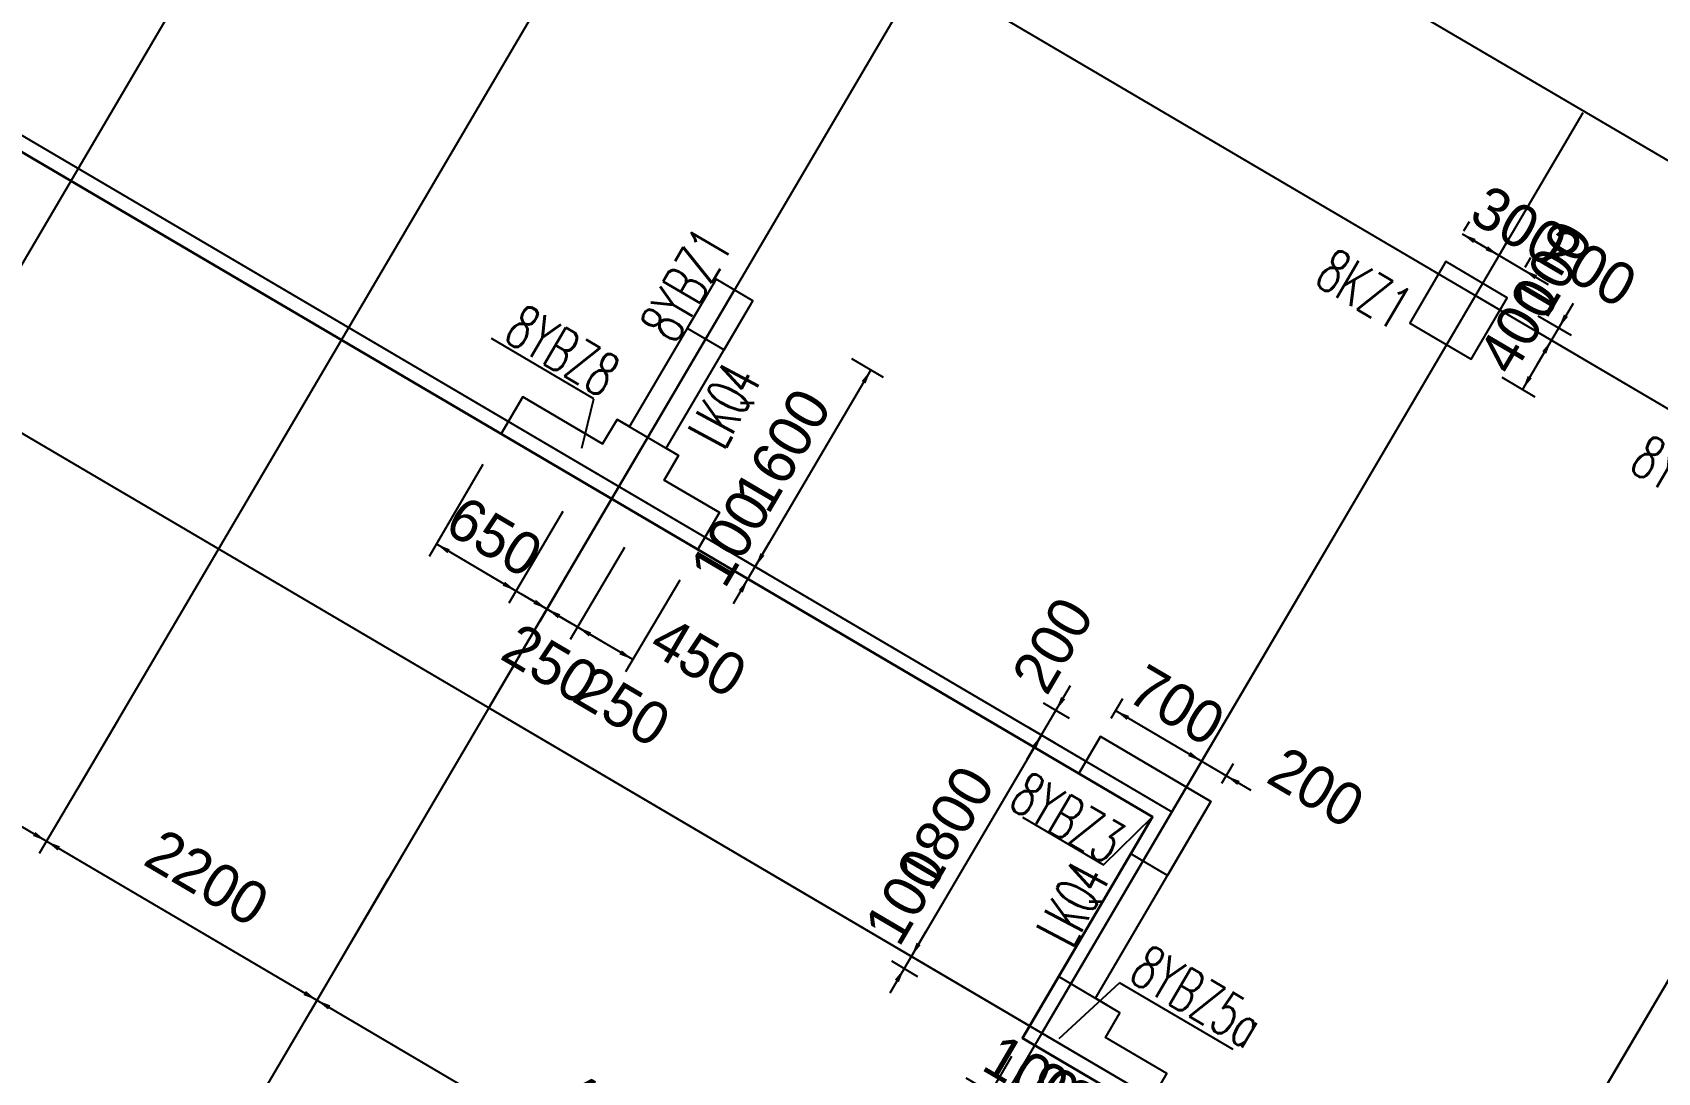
# Model space of a CAD drawing. Extents: x 19107 to 699106, y -67310 to 245688.
# Drawn here: x 595376 to 606773, y 171116 to 178410 of the extents above; entities that cross this region are included whole.
import ezdxf

# ---------------------------------------------------------------- set-up
doc = ezdxf.new("R2010")
doc.units = 0
doc.header["$LTSCALE"] = 100
doc.header["$MEASUREMENT"] = 0
for name, color, linetype in [('DOTE', 253, 'Continuous'), ('L-AXIS', 3, 'Continuous'), ('Q-TEXT', 2, 'Continuous'), ('wall-主楼', 2, 'Continuous'), ('小尺寸', 4, 'Continuous'), ('网格', 253, 'Continuous')]:
    doc.layers.add(name, color=color, linetype=linetype)
doc.layers.add('Select Column Frame Line', color=7, linetype='Continuous', lineweight=0)
doc.layers.add('Select Column Frame Position', color=7, linetype='Continuous', lineweight=0)
doc.styles.get("Standard").update_dxf_attribs({"font": 'standard'})
doc.styles.add('汉字', font='汉字')
doc.dimstyles.get("Standard").update_dxf_attribs({"dimtxt": 300, "dimasz": 100, "dimexe": 100, "dimexo": 250, "dimgap": 100, "dimtad": 0, "dimtoh": 1, "dimdec": 0, "dimdsep": 46, "dimcen": 0.09, "dimclrt": 7, "dimadec": 0, "dimazin": 0, "dimtfac": 1, "dimtdec": 4, "dimtofl": 0, "dimtmove": 0, "dimatfit": 3, "dimfxl": 1, "dimtolj": 1, "dimtzin": 0, "dimarcsym": 0})

# ---------------------------------------------------------------- blocks, each defined once
blk = doc.blocks.new('*D1287')
at = {"layer": 'L-AXIS', "color": 0, "linetype": 'ByBlock', "lineweight": -2}
for p, q in [((595973, 173586), (595423, 172652)), ((595474, 172738), (597371, 171623)), ((597869, 172471), (597320, 171537))]:
    blk.add_line(p, q, dxfattribs=at)
for points in [[(595474, 172738), (595569, 172702), (595552, 172673)], [(597371, 171623), (597276, 171659), (597293, 171688)]]:
    blk.add_solid(points, dxfattribs=at)
at = {"layer": 'L-AXIS', "color": 7, "linetype": 'Continuous', "lineweight": -2, "insert": (596600, 172482), "char_height": 300, "width": 780, "attachment_point": 5, "rotation": 329.5454, "style": '汉字'}
blk.add_mtext('2200', dxfattribs=at)
blk = doc.blocks.new('*D1609')
at = {"layer": 'L-AXIS', "color": 0, "linetype": 'ByBlock', "lineweight": -2}
for p, q in [((597869, 172471), (597320, 171537)), ((597371, 171623), (601250, 169342)), ((601748, 170190), (601199, 169256))]:
    blk.add_line(p, q, dxfattribs=at)
for points in [[(597371, 171623), (597465, 171587), (597448, 171558)], [(601250, 169342), (601155, 169379), (601172, 169407)]]:
    blk.add_solid(points, dxfattribs=at)
at = {"layer": 'L-AXIS', "color": 7, "linetype": 'Continuous', "lineweight": -2, "insert": (599488, 170784), "char_height": 300, "width": 790, "attachment_point": 5, "rotation": 329.5454, "style": '汉字'}
blk.add_mtext('4500', dxfattribs=at)
blk = doc.blocks.new('*D1946')
at = {"layer": 'L-AXIS', "color": 0, "linetype": 'ByBlock', "lineweight": -2}
for p, q in [((594076, 174701), (593527, 173767)), ((593578, 173853), (595474, 172738)), ((595973, 173586), (595423, 172652))]:
    blk.add_line(p, q, dxfattribs=at)
for points in [[(593578, 173853), (593672, 173817), (593655, 173788)], [(595474, 172738), (595379, 172775), (595396, 172803)]]:
    blk.add_solid(points, dxfattribs=at)
at = {"layer": 'L-AXIS', "color": 7, "linetype": 'Continuous', "lineweight": -2, "insert": (594703, 173597), "char_height": 300, "width": 780, "attachment_point": 5, "rotation": 329.5454, "style": '汉字'}
blk.add_mtext('2200', dxfattribs=at)
blk = doc.blocks.new('*D3140')
at = {"layer": '小尺寸', "color": 0, "linetype": 'ByBlock', "lineweight": -2}
for p, q in [((600293, 174405), (600546, 174836)), ((600308, 174744), (600531, 174613)), ((600257, 174658), (600480, 174526))]:
    blk.add_line(p, q, dxfattribs=at)
for points in [[(600445, 174663), (600481, 174758), (600510, 174741)], [(600394, 174577), (600358, 174482), (600329, 174499)]]:
    blk.add_solid(points, dxfattribs=at)
at = {"layer": '小尺寸', "color": 7, "linetype": 'Continuous', "lineweight": -2, "insert": (600273, 174864), "char_height": 300, "width": 476.67, "attachment_point": 5, "rotation": 59.5454, "style": '汉字'}
blk.add_mtext('100', dxfattribs=at)
blk = doc.blocks.new('*D846')
at = {"layer": '小尺寸', "color": 0, "linetype": 'ByBlock', "lineweight": -2}
for p, q in [((601119, 176123), (601342, 175992)), ((600445, 174663), (601256, 176043)), ((600308, 174744), (600531, 174613))]:
    blk.add_line(p, q, dxfattribs=at)
for points in [[(601256, 176043), (601219, 175948), (601191, 175965)], [(600445, 174663), (600481, 174758), (600510, 174741)]]:
    blk.add_solid(points, dxfattribs=at)
at = {"layer": '小尺寸', "color": 7, "linetype": 'Continuous', "lineweight": -2, "insert": (600635, 175480), "char_height": 300, "width": 685, "attachment_point": 5, "rotation": 59.5454, "style": '汉字'}
blk.add_mtext('1600', dxfattribs=at)
blk = doc.blocks.new('*D761')
at = {"layer": '小尺寸', "color": 0, "linetype": 'ByBlock', "lineweight": -2}
for p, q in [((602243, 171228), (602045, 170892)), ((602329, 171177), (602131, 170841)), ((601923, 171079), (602354, 170826))]:
    blk.add_line(p, q, dxfattribs=at)
for points in [[(602095, 170978), (602001, 171014), (602018, 171043)], [(602182, 170927), (602276, 170891), (602259, 170862)]]:
    blk.add_solid(points, dxfattribs=at)
at = {"layer": '小尺寸', "color": 7, "linetype": 'Continuous', "lineweight": -2, "insert": (602383, 171099), "char_height": 300, "width": 476.67, "attachment_point": 5, "rotation": 329.5454, "style": '汉字'}
blk.add_mtext('100', dxfattribs=at)
blk = doc.blocks.new('*D1094')
at = {"layer": '小尺寸', "color": 0, "linetype": 'ByBlock', "lineweight": -2}
for p, q in [((602329, 171177), (602131, 170841)), ((602182, 170927), (602957, 170471)), ((603054, 170635), (602907, 170385))]:
    blk.add_line(p, q, dxfattribs=at)
for points in [[(602182, 170927), (602276, 170891), (602259, 170862)], [(602957, 170471), (602863, 170507), (602880, 170536)]]:
    blk.add_solid(points, dxfattribs=at)
at = {"layer": '小尺寸', "color": 7, "linetype": 'Continuous', "lineweight": -2, "insert": (602696, 170915), "char_height": 300, "width": 556.67, "attachment_point": 5, "rotation": 329.5454, "style": '汉字'}
blk.add_mtext('900', dxfattribs=at)
blk = doc.blocks.new('*D4070')
at = {"layer": '小尺寸', "color": 0, "linetype": 'ByBlock', "lineweight": -2}
for p, q in [((602655, 173828), (602351, 173311)), ((602650, 173599), (602467, 173706)), ((602549, 173426), (602366, 173534))]:
    blk.add_line(p, q, dxfattribs=at)
for points in [[(602554, 173655), (602590, 173750), (602619, 173733)], [(602452, 173483), (602416, 173388), (602387, 173405)]]:
    blk.add_solid(points, dxfattribs=at)
at = {"layer": '小尺寸', "color": 7, "linetype": 'Continuous', "lineweight": -2, "insert": (602532, 174113), "char_height": 300, "width": 566.67, "attachment_point": 5, "rotation": 59.5454, "style": '汉字'}
blk.add_mtext('200', dxfattribs=at)
blk = doc.blocks.new('*D4404')
at = {"layer": '小尺寸', "color": 0, "linetype": 'ByBlock', "lineweight": -2}
for p, q in [((602452, 173483), (601540, 171931)), ((602549, 173426), (602366, 173534)), ((601637, 171874), (601454, 171982))]:
    blk.add_line(p, q, dxfattribs=at)
for points in [[(602452, 173483), (602416, 173388), (602387, 173405)], [(601540, 171931), (601576, 172026), (601605, 172009)]]:
    blk.add_solid(points, dxfattribs=at)
at = {"layer": '小尺寸', "color": 7, "linetype": 'Continuous', "lineweight": -2, "insert": (601781, 172834), "char_height": 300, "width": 690, "attachment_point": 5, "rotation": 59.5454, "style": '汉字'}
blk.add_mtext('1800', dxfattribs=at)
blk = doc.blocks.new('*D4752')
at = {"layer": '小尺寸', "color": 0, "linetype": 'ByBlock', "lineweight": -2}
for p, q in [((601641, 172104), (601388, 171673)), ((601586, 171788), (601403, 171896)), ((601637, 171874), (601454, 171982))]:
    blk.add_line(p, q, dxfattribs=at)
for points in [[(601540, 171931), (601576, 172026), (601605, 172009)], [(601489, 171845), (601453, 171750), (601424, 171767)]]:
    blk.add_solid(points, dxfattribs=at)
at = {"layer": '小尺寸', "color": 7, "linetype": 'Continuous', "lineweight": -2, "insert": (601496, 172350), "char_height": 300, "width": 476.67, "attachment_point": 5, "rotation": 59.5454, "style": '汉字'}
blk.add_mtext('100', dxfattribs=at)
blk = doc.blocks.new('*D5076')
at = {"layer": '小尺寸', "color": 0, "linetype": 'ByBlock', "lineweight": -2}
for p, q in [((602942, 173601), (603023, 173740)), ((602973, 173654), (603576, 173299)), ((603545, 173246), (603627, 173385))]:
    blk.add_line(p, q, dxfattribs=at)
for points in [[(602973, 173654), (603067, 173617), (603050, 173589)], [(603576, 173299), (603481, 173335), (603498, 173364)]]:
    blk.add_solid(points, dxfattribs=at)
at = {"layer": '小尺寸', "color": 7, "linetype": 'Continuous', "lineweight": -2, "insert": (603401, 173692), "char_height": 300, "width": 566.67, "attachment_point": 5, "rotation": 329.5454, "style": '汉字'}
blk.add_mtext('700', dxfattribs=at)
blk = doc.blocks.new('*D2748')
at = {"layer": '小尺寸', "color": 0, "linetype": 'ByBlock', "lineweight": -2}
for p, q in [((603404, 173400), (603921, 173096)), ((603545, 173246), (603627, 173385)), ((603718, 173145), (603799, 173284))]:
    blk.add_line(p, q, dxfattribs=at)
for points in [[(603576, 173299), (603481, 173335), (603498, 173364)], [(603748, 173197), (603843, 173161), (603826, 173132)]]:
    blk.add_solid(points, dxfattribs=at)
at = {"layer": '小尺寸', "color": 7, "linetype": 'Continuous', "lineweight": -2, "insert": (604380, 173116), "char_height": 300, "width": 566.67, "attachment_point": 5, "rotation": 329.5454, "style": '汉字'}
blk.add_mtext('200', dxfattribs=at)
blk = doc.blocks.new('*D4415')
at = {"layer": '小尺寸', "color": 0, "linetype": 'ByBlock', "lineweight": -2}
for p, q in [((605415, 177019), (605454, 177084)), ((605403, 176998), (605662, 176846)), ((605674, 176867), (605712, 176932))]:
    blk.add_line(p, q, dxfattribs=at)
for points in [[(605403, 176998), (605498, 176962), (605481, 176933)], [(605662, 176846), (605567, 176883), (605584, 176911)]]:
    blk.add_solid(points, dxfattribs=at)
at = {"layer": '小尺寸', "color": 7, "linetype": 'Continuous', "lineweight": -2, "insert": (605802, 177054), "char_height": 300, "width": 566.67, "attachment_point": 5, "rotation": 329.5454, "style": '汉字'}
blk.add_mtext('300', dxfattribs=at)
blk = doc.blocks.new('*D4763')
at = {"layer": '小尺寸', "color": 0, "linetype": 'ByBlock', "lineweight": -2}
for p, q in [((605489, 176948), (606007, 176643)), ((605674, 176867), (605712, 176932)), ((605846, 176765), (605885, 176831))]:
    blk.add_line(p, q, dxfattribs=at)
for points in [[(605662, 176846), (605567, 176883), (605584, 176911)], [(605834, 176745), (605929, 176708), (605912, 176680)]]:
    blk.add_solid(points, dxfattribs=at)
at = {"layer": '小尺寸', "color": 7, "linetype": 'Continuous', "lineweight": -2, "insert": (606291, 176766), "char_height": 300, "width": 566.67, "attachment_point": 5, "rotation": 329.5454, "style": '汉字'}
blk.add_mtext('200', dxfattribs=at)
blk = doc.blocks.new('*D5089')
at = {"layer": '小尺寸', "color": 0, "linetype": 'ByBlock', "lineweight": -2}
for p, q in [((606182, 176510), (605928, 176079)), ((605884, 176337), (606116, 176201)), ((605935, 176423), (606167, 176287))]:
    blk.add_line(p, q, dxfattribs=at)
for points in [[(606080, 176338), (606117, 176432), (606146, 176416)], [(606030, 176252), (605993, 176157), (605965, 176174)]]:
    blk.add_solid(points, dxfattribs=at)
at = {"layer": '小尺寸', "color": 7, "linetype": 'Continuous', "lineweight": -2, "insert": (606035, 176753), "char_height": 300, "width": 476.67, "attachment_point": 5, "rotation": 59.5454, "style": '汉字'}
blk.add_mtext('100', dxfattribs=at)
blk = doc.blocks.new('*D2666')
at = {"layer": '小尺寸', "color": 0, "linetype": 'ByBlock', "lineweight": -2}
for p, q in [((605884, 176337), (606116, 176201)), ((606030, 176252), (605827, 175907)), ((605682, 175992), (605913, 175856))]:
    blk.add_line(p, q, dxfattribs=at)
for points in [[(606030, 176252), (605993, 176157), (605965, 176174)], [(605827, 175907), (605863, 176001), (605892, 175985)]]:
    blk.add_solid(points, dxfattribs=at)
at = {"layer": '小尺寸', "color": 7, "linetype": 'Continuous', "lineweight": -2, "insert": (605799, 176353), "char_height": 300, "width": 576.67, "attachment_point": 5, "rotation": 59.5454, "style": '汉字'}
blk.add_mtext('400', dxfattribs=at)
blk = doc.blocks.new('*D2645')
at = {"layer": '小尺寸', "color": 0, "linetype": 'ByBlock', "lineweight": -2}
for p, q in [((599527, 174797), (599148, 174154)), ((599915, 174569), (599536, 173926)), ((599587, 174012), (599199, 174240))]:
    blk.add_line(p, q, dxfattribs=at)
for points in [[(599199, 174240), (599294, 174203), (599277, 174175)], [(599587, 174012), (599492, 174048), (599509, 174077)]]:
    blk.add_solid(points, dxfattribs=at)
at = {"layer": '小尺寸', "color": 7, "linetype": 'Continuous', "lineweight": -2, "insert": (600048, 174030), "char_height": 300, "width": 576.67, "attachment_point": 5, "rotation": 329.5454, "style": '汉字'}
blk.add_mtext('450', dxfattribs=at)
blk = doc.blocks.new('*D2975')
at = {"layer": '小尺寸', "color": 0, "linetype": 'ByBlock', "lineweight": -2}
for p, q in [((599311, 174924), (598933, 174280)), ((599527, 174797), (599148, 174154)), ((599371, 174138), (598811, 174468))]:
    blk.add_line(p, q, dxfattribs=at)
for points in [[(598984, 174367), (598889, 174403), (598906, 174432)], [(599199, 174240), (599294, 174203), (599277, 174175)]]:
    blk.add_solid(points, dxfattribs=at)
at = {"layer": '小尺寸', "color": 7, "linetype": 'Continuous', "lineweight": -2, "insert": (599512, 173684), "char_height": 300, "width": 566.67, "attachment_point": 5, "rotation": 329.5454, "style": '汉字'}
blk.add_mtext('250', dxfattribs=at)
blk = doc.blocks.new('*D3303')
at = {"layer": '小尺寸', "color": 0, "linetype": 'ByBlock', "lineweight": -2}
for p, q in [((598535, 175380), (598157, 174736)), ((599096, 175050), (598717, 174407)), ((598768, 174493), (598208, 174823))]:
    blk.add_line(p, q, dxfattribs=at)
for points in [[(598208, 174823), (598302, 174786), (598286, 174758)], [(598768, 174493), (598673, 174530), (598690, 174558)]]:
    blk.add_solid(points, dxfattribs=at)
at = {"layer": '小尺寸', "color": 7, "linetype": 'Continuous', "lineweight": -2, "insert": (598615, 174873), "char_height": 300, "width": 556.67, "attachment_point": 5, "rotation": 329.5454, "style": '汉字'}
blk.add_mtext('650', dxfattribs=at)
blk = doc.blocks.new('*D3640')
at = {"layer": '小尺寸', "color": 0, "linetype": 'ByBlock', "lineweight": -2}
for p, q in [((599096, 175050), (598717, 174407)), ((599311, 174924), (598933, 174280)), ((598596, 174595), (599156, 174265))]:
    blk.add_line(p, q, dxfattribs=at)
for points in [[(598768, 174493), (598673, 174530), (598690, 174558)], [(598984, 174367), (599078, 174330), (599061, 174301)]]:
    blk.add_solid(points, dxfattribs=at)
at = {"layer": '小尺寸', "color": 7, "linetype": 'Continuous', "lineweight": -2, "insert": (599007, 173981), "char_height": 300, "width": 566.67, "attachment_point": 5, "rotation": 329.5454, "style": '汉字'}
blk.add_mtext('250', dxfattribs=at)

msp = doc.modelspace()

# ---------------------------------------------------------------- linework, layer by layer
at = {"color": 6, "lineweight": 30}
msp.add_lwpolyline([(589042.9, 179163.3), (589955.6, 180714.7), (603230.5, 172909.4), (602318.6, 171357.5), (610248.8, 166694.6), (611161.6, 168246), (624436.4, 160440.7)], dxfattribs=at)
at = {"layer": 'DOTE'}
for p, q in [((586924, 187485.4), (630581.7, 161815.6)), ((599801.2, 184438.1), (593800.6, 174232.6)), ((596515.9, 183585.7), (636394.7, 160137.8)), ((601697.7, 183323), (595697.1, 173117.5)), ((645210.3, 146254), (583882.9, 182313.2)), ((589920.1, 180851.6), (603367.8, 172944.6)), ((602377.7, 180139.1), (597720.3, 172218)), ((605496.6, 176565.2), (601599.4, 169937.1)), ((608599.9, 174740.5), (604702.7, 168112.4))]:
    msp.add_line(p, q, dxfattribs=at)
at = {"layer": 'L-AXIS'}
msp.add_line((597995.9, 172686.7), (597005.3, 171001.9), dxfattribs=at)
at = {"layer": 'Select Column Frame Line', "color": 200, "linetype": 'Continuous', "lineweight": -3}
for p, q in [((599313.1, 175841.4), (598596.2, 176263)), ((599228.8, 175494.3), (599313.1, 175841.4)), ((602319.3, 172907.1), (602887.7, 172572.9)), ((602887.7, 172572.9), (603230.9, 172909.1)), ((602577.1, 171354.3), (603000.4, 171745.5)), ((603797.6, 171276.8), (603000.4, 171745.5))]:
    msp.add_line(p, q, dxfattribs=at)
at = {"layer": 'Select Column Frame Position', "color": 7, "linetype": 'Continuous', "lineweight": -3}
msp.add_lwpolyline([(605466.2, 176119), (605719.7, 176550), (605288.6, 176803.4), (605035.2, 176372.4), (605466.2, 176119)], dxfattribs=at)
at = {"layer": 'Select Column Frame Position', "color": 235, "linetype": 'Continuous', "lineweight": -3}
for points in [[(600170.3, 176680.8), (599967.6, 176335.9), (600226.2, 176183.9), (600428.9, 176528.7), (600170.3, 176680.8)], [(600193.4, 175043.1), (600041.4, 174784.5), (598662.1, 175595.4), (598814.2, 175854.1), (599374.5, 175524.6), (599475.9, 175697), (599906.9, 175443.6), (599805.5, 175271.2), (600193.4, 175043.1)], [(603641.6, 173015.7), (603337.4, 172498.4), (603078.8, 172650.5), (603230.9, 172909.1), (602713.7, 173213.2), (602865.7, 173471.8), (603641.6, 173015.7)], [(602572, 171788.5), (602318.5, 171357.5), (603180.6, 170850.6), (603332.6, 171109.2), (602901.6, 171362.6), (603003, 171535), (602572, 171788.5)]]:
    msp.add_lwpolyline(points, dxfattribs=at)
at = {"layer": 'wall-主楼'}
for points in [[(599906.9, 175443.6), (599820.7, 175494.3), (600428.9, 176528.7), (600170.3, 176680.8), (599562.1, 175646.3), (599475.9, 175697), (599374.5, 175524.6), (598813.8, 175854.3), (598661.7, 175595.7), (600041.4, 174784.5), (600193.4, 175043.1), (599805.5, 175271.2)], [(603003, 171535), (602830.6, 171636.4), (603641.6, 173015.7), (602865.7, 173471.8), (602713.7, 173213.2), (603230.9, 172909.1), (602318.5, 171357.5), (603180.6, 170850.6), (603332.6, 171109.2), (602901.6, 171362.6)]]:
    msp.add_lwpolyline(points, close=True, dxfattribs=at)
at = {"layer": '网格'}
for p, q in [((589920.1, 180851.6), (602764.4, 173299.4)), ((604584.2, 175013.5), (606251.8, 177849.6)), ((599488.6, 175225.5), (600299.6, 176604.7)), ((605496.6, 176565.2), (608599.9, 174740.5)), ((598576.3, 173673.8), (599488.6, 175225.5)), ((603367.8, 172944.6), (604584.2, 175013.5)), ((598576.3, 173673.8), (602455.4, 171393)), ((602764.4, 173299.4), (603367.8, 172944.6)), ((602455.4, 171393), (603367.8, 172944.6)), ((606369.7, 170947.5), (607130, 172240.6)), ((602455.4, 171393), (603231.3, 170936.8))]:
    msp.add_line(p, q, dxfattribs=at)

# ---------------------------------------------------------------- texts
at = {"color": 200, "linetype": 'Continuous', "lineweight": -3, "width": 0.7}
for s, rotation, p in [('8YBZ1', 59.54537, (599883.2, 176215.8)), ('8KZ1', 329.54537, (604354.9, 176649.1)), ('8YBZ8', 329.54537, (598668.1, 176256.4)), ('8YBZ1', 329.54537, (606563.1, 175342.5)), ('8YBZ3', 329.54537, (602209.5, 172979.7)), ('8YBZ5a', 329.54537, (603052.9, 171765.7))]:
    msp.add_text(s, height=300, rotation=rotation, dxfattribs=at).set_placement(p)
at = {"layer": 'Q-TEXT', "color": 3, "width": 0.6}
for p in [(600228, 175475.5), (602672.6, 171978.7)]:
    msp.add_text('LKQ4', height=300, rotation=61.98936, dxfattribs=at).set_placement(p)

# ---------------------------------------------------------------- dimensions: what is measured, and where the dimension line sits
at = {"layer": 'L-AXIS'}
for base, p1, p2, picture, middle in [((595474.1, 172738.2), (594203, 174916.9), (596099.4, 173801.8), '*D1946', (594703.2, 173597.5)), ((597370.6, 171623.2), (596099.4, 173801.8), (597995.9, 172686.7), '*D1287', (596599.7, 172482.4)), ((601249.7, 169342.3), (597995.9, 172686.7), (601875, 170405.9), '*D1609', (599487.5, 170784.4))]:
    dim = msp.add_linear_dim(base=base, p1=p1, p2=p2, angle=329.54537, dimstyle='Standard', dxfattribs=at)
    dim.commit()
    dim.dimension.update_dxf_attribs({"geometry": picture, "text_midpoint": middle})
at = {"layer": '小尺寸'}
for base, p1, p2, angle, picture, middle in [((605661.8, 176846.2), (605288.6, 176803.4), (605547.3, 176651.4), 329.54537, '*D4415', (605341.9, 177324.3)), ((605834.2, 176744.8), (605547.3, 176651.4), (605719.7, 176550), 329.54537, '*D4763', (605874.7, 177011)), ((606029.8, 176251.6), (605719.7, 176550), (605669, 176463.8), 59.54537, '*D5089', (605838, 176418.6)), ((605827.1, 175906.8), (605669, 176463.8), (605466.2, 176119), 59.54537, '*D2666', (605501, 175845.5)), ((601255.8, 176042.5), (600092.1, 174870.7), (600903, 176249.9), 59.54537, '*D846', (600634.8, 175479.6)), ((598207.8, 174822.7), (599222.4, 175266), (598662.1, 175595.4), 149.54537, '*D3303', (598614.6, 174873.5)), ((598983.6, 174366.5), (599222.4, 175266), (599437.9, 175139.3), 329.54537, '*D3640', (598568.5, 174238.6)), ((598983.6, 174366.5), (599653.5, 175012.6), (599437.9, 175139.3), 149.54537, '*D2975', (599073.6, 173941.6)), ((600444.8, 174663.3), (600041.4, 174784.5), (600092.1, 174870.7), 59.54537, '*D3140', (600076.3, 174529.7)), ((599199.1, 174239.8), (600041.4, 174784.5), (599653.5, 175012.6), 149.54537, '*D2645', (599519.8, 174341.3)), ((602452.2, 173483), (602865.7, 173471.8), (602764.4, 173299.4), 59.54537, '*D4070', (602287.4, 173695.9)), ((603576, 173298.8), (602815, 173385.6), (603418.5, 173030.8), 329.54537, '*D5076', (603401, 173691.7)), ((601539.9, 171931.3), (602764.4, 173299.4), (601852, 171747.8), 59.54537, '*D4404', (601780.5, 172833.8)), ((603748.4, 173197.5), (603418.5, 173030.8), (603590.9, 172929.5), 329.54537, '*D2748', (603963, 173361.3)), ((601489.2, 171845.1), (601852, 171747.8), (601801.3, 171661.6), 59.54537, '*D4752', (601299, 172014.9)), ((602181.6, 170927.3), (602369.2, 171443.7), (602455.4, 171393), 329.54537, '*D761', (602048.1, 171295.9)), ((602957.5, 170471.1), (602455.4, 171393), (603180.6, 170850.6), 329.54537, '*D1094', (602696.3, 170914.7))]:
    dim = msp.add_linear_dim(base=base, p1=p1, p2=p2, angle=angle, dimstyle='Standard', dxfattribs=at)
    dim.commit()
    dim.dimension.update_dxf_attribs({"geometry": picture, "text_midpoint": middle})

doc.saveas('drawing.dxf')
